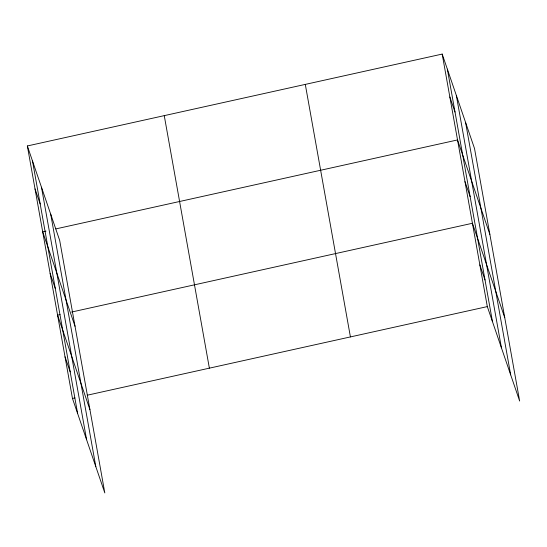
<?xml version="1.0" encoding="UTF-8"?>
<svg xmlns="http://www.w3.org/2000/svg" width="547" height="547" viewBox="0 0 547 547"><rect width="100%" height="100%" fill="white"/><g stroke="black" fill="none" stroke-linecap="round" stroke-linejoin="round"><path stroke-width="0.82" d="M27.35 145.96L59.685 240.4L104.812 492.922L72.477 398.483L27.35 145.96L442.188 54.078L474.522 148.517L519.65 401.04L487.315 306.6L442.188 54.078M45.989 231.087L42.693 231.819L75.028 326.258M55.89 228.892L457.531 139.936L489.866 234.376M60.061 314.6L57.585 315.147L89.92 409.587M71.602 312.043L472.423 223.265L504.758 317.711M72.477 398.483L74.946 397.929M87.322 395.194L487.315 306.6M449.86 97.01L455.015 112.067M464.977 181.604L470.133 196.66M479.869 264.933L485.025 279.996M35.022 188.886L40.177 203.949M50.139 273.479L55.295 288.542M65.031 356.815L70.187 371.878M465.559 122.323L510.679 374.845M456.314 95.335L501.442 347.858M447.35 69.141L492.471 321.663M305.294 84.402L350.415 336.918M164.25 115.636L209.371 368.158M50.714 214.205L95.841 466.728M41.476 187.218L86.604 439.733M32.505 161.023L77.633 413.539"/></g></svg>
